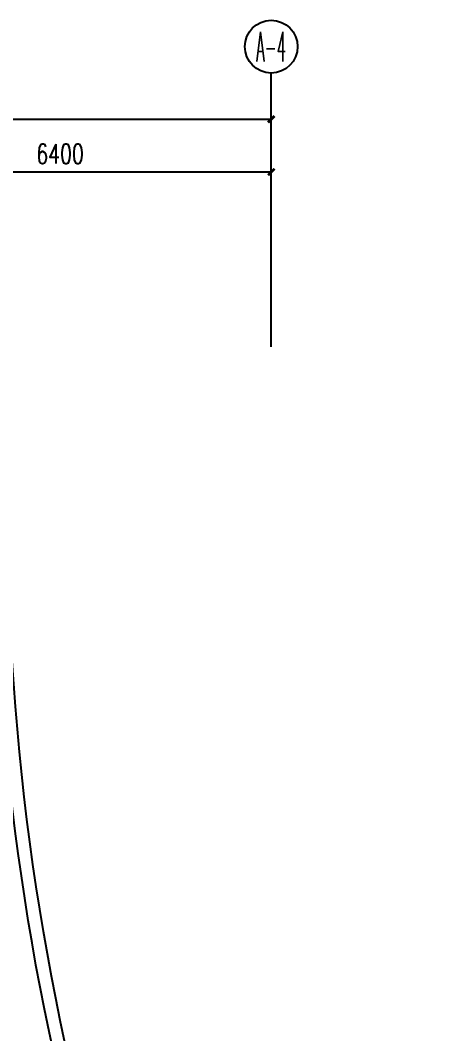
# Model space of a CAD drawing. Extents: x 13680 to 1640314, y -473492 to 65390.
# Drawn here: x 1310418 to 1316924, y -395545 to -380183 of the extents above; entities that cross this region are included whole.
import ezdxf
from ezdxf.enums import TextEntityAlignment as Align

# ---------------------------------------------------------------- set-up
doc = ezdxf.new("R2010")
doc.units = 0
doc.header["$LTSCALE"] = 1000
doc.header["$MEASUREMENT"] = 0
doc.linetypes.add('DASH', pattern=[0.35, 0.25, -0.1])
for name, color, linetype in [('AXIS', 1, 'Continuous'), ('AXIS_TEXT', 7, 'Continuous'), ('LINE', 123, 'Continuous'), ('WALL', 255, 'Continuous'), ('WINDOW', 2, 'Continuous'), ('室外建筑', 8, 'Continuous')]:
    doc.layers.add(name, color=color, linetype=linetype)
doc.styles.add('_HZTXT', font='txt.shx', dxfattribs={"width": 0.8, "bigfont": 'HZTXT.shx'})
doc.styles.add('_TCH_AXIS', font='COMPLEX', dxfattribs={"bigfont": 'GBCBIG'})
doc.styles.add('_TCH_DIM_T3', font='SIMPLEX', dxfattribs={"width": 0.705882, "bigfont": 'GBCBIG'})
doc.dimstyles.new('_TCH_ARCH&&100', dxfattribs={"dimtxt": 297.5, "dimasz": 100, "dimexe": 250, "dimexo": 300, "dimgap": 126.25, "dimtad": 1, "dimdec": 0, "dimzin": 0, "dimdsep": 46, "dimtxsty": '_TCH_DIM_T3', "dimblk": 'ARCHTICK', "dimcen": 0.09, "dimclrt": 7, "dimazin": 2, "dimtfac": 1, "dimtdec": 0, "dimtix": 1, "dimtmove": 2, "dimatfit": 3, "dimfxl": 1, "dimtolj": 1, "dimtzin": 0, "dimarcsym": 0})
doc.dimstyles.new('_TCH_ARROW&&100', dxfattribs={"dimtxt": 297.5, "dimasz": 200, "dimexe": 250, "dimexo": 300, "dimgap": 126.25, "dimtad": 1, "dimdec": 0, "dimzin": 0, "dimdsep": 46, "dimtxsty": '_TCH_DIM_T3', "dimcen": 0.09, "dimclrt": 7, "dimazin": 2, "dimtfac": 1, "dimtdec": 0, "dimtix": 1, "dimtmove": 2, "dimatfit": 3, "dimfxl": 1, "dimtolj": 1, "dimtzin": 0, "dimarcsym": 0})

# ---------------------------------------------------------------- blocks, each defined once
blk = doc.blocks.new('*D324')
at = {"layer": 'AXIS', "color": 0, "lineweight": -2, "transparency": 16777216}
for p, q in [((1283283, -403645), (1280033, -403645)), ((1331197, -459746), (1330689, -462956))]:
    blk.add_line(p, q, dxfattribs=at)
blk.add_arc((1340083, -403645), 59800, 180.19165, 260.80826, dxfattribs=at)
at = {"layer": 'AXIS', "color": 0, "transparency": 16777216}
for points in [[(1280250, -403845), (1280317, -403845), (1280283, -403645)], [(1330536, -462645), (1330525, -462710), (1330728, -462709)]]:
    blk.add_solid(points, dxfattribs=at)
at = {"layer": 'Defpoints', "color": 0, "transparency": 16777216}
for p in [(1283583, -403645), (1340083, -403645), (1286801, -430794), (1331244, -459450)]:
    blk.add_point(p, dxfattribs=at)
at = {"layer": 'AXIS', "color": 7, "transparency": 16777216, "insert": (1294820, -442304), "char_height": 297.5, "attachment_point": 5, "rotation": 310.5, "style": '_TCH_DIM_T3'}
blk.add_mtext('\\A1;81°', dxfattribs=at)
blk = doc.blocks.new('_ArchTick')
at = {"color": 0, "linetype": 'ByBlock', "const_width": 0.4}
blk.add_lwpolyline([(-0.5, -0.5), (0.5, 0.5)], dxfattribs=at)
blk = doc.blocks.new('*D347')
at = {"layer": 'AXIS', "color": 0, "lineweight": -2, "transparency": 16777216}
for p, q in [((1298784, -400289), (1298784, -398395)), ((1305184, -400289), (1305184, -398395)), ((1298784, -398645), (1305184, -398645))]:
    blk.add_line(p, q, dxfattribs=at)
at = {"layer": 'Defpoints', "color": 0, "transparency": 16777216}
for p in [(1305184, -398645), (1298784, -400589), (1305184, -400589)]:
    blk.add_point(p, dxfattribs=at)
at = {"layer": 'AXIS', "color": 0, "lineweight": -2, "transparency": 16777216, "xscale": 100, "yscale": 100, "zscale": 100, "rotation": 180}
blk.add_blockref('_ArchTick', (1298784, -398645), dxfattribs=at)
at = {"layer": 'AXIS', "color": 0, "lineweight": -2, "transparency": 16777216, "xscale": 100, "yscale": 100, "zscale": 100}
blk.add_blockref('_ArchTick', (1305184, -398645), dxfattribs=at)
at = {"layer": 'AXIS', "color": 7, "transparency": 16777216, "insert": (1301984, -398370), "char_height": 297.5, "attachment_point": 5, "style": '_TCH_DIM_T3'}
blk.add_mtext('\\A1;6400', dxfattribs=at)
blk = doc.blocks.new('*D348')
at = {"layer": 'AXIS', "color": 0, "lineweight": -2, "transparency": 16777216}
for p, q in [((1285584, -400485), (1285584, -397595)), ((1305184, -400485), (1305184, -397595)), ((1285584, -397845), (1305184, -397845))]:
    blk.add_line(p, q, dxfattribs=at)
at = {"layer": 'Defpoints', "color": 0, "transparency": 16777216}
for p in [(1305184, -397845), (1285584, -400785), (1305184, -400785)]:
    blk.add_point(p, dxfattribs=at)
at = {"layer": 'AXIS', "color": 0, "lineweight": -2, "transparency": 16777216, "xscale": 100, "yscale": 100, "zscale": 100, "rotation": 180}
blk.add_blockref('_ArchTick', (1285584, -397845), dxfattribs=at)
at = {"layer": 'AXIS', "color": 0, "lineweight": -2, "transparency": 16777216, "xscale": 100, "yscale": 100, "zscale": 100}
blk.add_blockref('_ArchTick', (1305184, -397845), dxfattribs=at)
at = {"layer": 'AXIS', "color": 7, "transparency": 16777216, "insert": (1295384, -397570), "char_height": 297.5, "attachment_point": 5, "style": '_TCH_DIM_T3'}
blk.add_mtext('\\A1;19600', dxfattribs=at)
blk = doc.blocks.new('2FX')
at = {"layer": 'AXIS'}
blk.add_line((1305183.8, -401295.1), (1305183.8, -397145.3), dxfattribs=at)
blk.add_circle((1305183.8, -396745.3), 400, dxfattribs=at)
at = {"layer": 'LINE', "linetype": 'DASH', "ltscale": 2}
for radius, start, end in [(55400, 179.17262, 261.82632), (40400, 178.86539, 262.13356)]:
    blk.add_arc((1340083.8, -403645.3), radius, start, end, dxfattribs=at)
at = {"layer": 'WINDOW'}
for radius, start, end in [(55000, 179.58332, 261.41561), (40800, 179.43829, 261.56064), (54933, 179.6527, 261.34624), (54867, 179.7212, 261.27773), (40933, 179.62629, 261.37265), (40867, 179.53315, 261.46579), (54800, 179.79091, 261.20802), (41000, 179.72053, 261.27841)]:
    blk.add_arc((1340083.8, -403645.3), radius, start, end, dxfattribs=at)
at = {"layer": '室外建筑'}
for points in [[(1307239.4, -424489, -0.1423211), (1301183.8, -403645.3), (1299283.8, -403645.3)], [(1307070.6, -424596.1, -0.1410166), (1300984.3, -403845.3), (1299284.3, -403845.3)]]:
    blk.add_lwpolyline(points, format="xyb", dxfattribs=at)
at = {"layer": 'AXIS_TEXT', "style": '_TCH_AXIS', "width": 0.333333}
blk.add_text('A-4', height=452.55, dxfattribs=at).set_placement((1304957.5, -396971.6), (1305410, -396971.6), align=Align.FIT)
at = {"layer": 'WALL', "color": 2, "style": '_HZTXT', "width": 0.8, "flags": 8}
blk.add_attdef('北', text='', height=500, rotation=8, dxfattribs=at).set_placement((1282216.6, -399376.5), align=Align.MIDDLE)
at = {"layer": 'AXIS'}
for p1, p2, distance, picture, middle in [((1285583.7, -400784.6), (1305183.7, -400784.6), 2939.3, '*D348', (1295383.7, -397570.3)), ((1298783.8, -400589), (1305183.8, -400589), 1943.6, '*D347', (1301983.8, -398370.3))]:
    dim = blk.add_aligned_dim(p1=p1, p2=p2, distance=distance, dimstyle='_TCH_ARCH&&100', dxfattribs=at)
    dim.commit()
    dim.dimension.update_dxf_attribs({"geometry": picture, "text_midpoint": middle})
dim = blk.add_angular_dim_3p(base=(1286800.7, -430793.9), center=(1340082.9, -403645.3), p1=(1283582.9, -403645.3), p2=(1331244.3, -459449.7), dimstyle='_TCH_ARROW&&100', dxfattribs=at)
dim.commit()
dim.dimension.update_dxf_attribs({"geometry": '*D324', "text_midpoint": (1294819.7, -442303.7)})

msp = doc.modelspace()

# ---------------------------------------------------------------- block references
msp.add_blockref('2FX', (9036.596, 16162.546))

doc.saveas('drawing.dxf')
